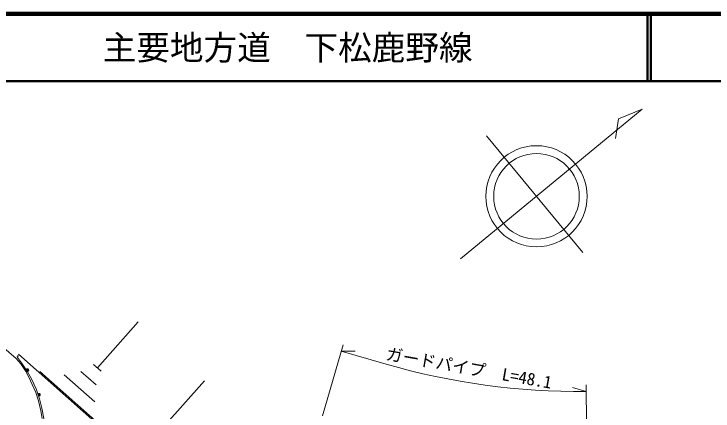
# Model space of a CAD drawing. Units: millimetres at full size, sheet at 1:1000; details may follow other scales. Extents: x 40000 to 680000, y 20000 to 380000.
# Drawn here: x 203549 to 307482, y 320962 to 380000 of the extents above; entities that cross this region are included whole.
import ezdxf
from ezdxf.enums import TextEntityAlignment as Align

# ---------------------------------------------------------------- set-up
doc = ezdxf.new("R2010")
doc.units = ezdxf.units.MM
doc.header["$LTSCALE"] = 1000
for name, color, linetype, lineweight in [('M-BGD', 7, 'Continuous', 13), ('M-BMK-SRVR', 3, 'Continuous', 13), ('M-STR-HTXT', 7, 'Continuous', 13), ('M-STR-STRC', 7, 'Continuous', 13), ('M-TTL', 2, 'Continuous', 140), ('M-TTL-LINE', 7, 'Continuous', 50)]:
    doc.layers.add(name, color=color, linetype=linetype, lineweight=lineweight)
doc.layers.add('M-TTL-TXT', color=7, linetype='Continuous')
doc.styles.add('ＭＳ ゴシック', font='')
doc.styles.get('ＭＳ ゴシック').set_extended_font_data('MS Gothic')

msp = doc.modelspace()

# ---------------------------------------------------------------- linework, layer by layer
at = {"layer": 'M-BGD'}
for p, q in [((215966, 327370), (222020, 334210)), ((203869, 328768), (204578, 327963)), ((239172, 298500), (204244, 329413)), ((204578, 327963), (205353, 326781)), ((216536, 326866), (215396, 327875)), ((205353, 326781), (206028, 325469)), ((216490, 318775), (207370, 326846)), ((215761, 324841), (213481, 326859)), ((206028, 325469), (206786, 323728)), ((215556, 322312), (210996, 326348)), ((225832, 318637), (231885, 325475)), ((206786, 323728), (207186, 322464)), ((207186, 322464), (207550, 320977)), ((207550, 320977), (207738, 319826))]:
    msp.add_line(p, q, dxfattribs=at)
msp.add_lwpolyline([(203869, 328768), (201705, 330655), (199532, 332224), (196873, 333790), (194070, 335004), (190940, 335824), (188301, 335919), (177619, 334714), (142549, 330234), (137479, 329440), (134367, 328802), (126987, 326805), (120114, 324832), (113738, 322674), (111257, 321713), (105572, 319173), (102970, 317798), (96029, 313906), (89089, 309678)], dxfattribs=at)
at = {"layer": 'M-BMK-SRVR'}
msp.add_line((273819, 361887), (288134, 344525), dxfattribs=at)
msp.add_lwpolyline([(269955, 343589), (296960, 365853), (293413, 364426), (292990, 361504)], dxfattribs=at)
for radius in [7526, 6368]:
    msp.add_circle((281237, 352890), radius, dxfattribs=at)
at = {"layer": 'M-STR-HTXT'}
for p, q in [((249443, 320226), (252475, 330800)), ((252199, 329839), (254287, 329864)), ((252199, 329839), (258889, 327920)), ((288613, 323856), (286609, 324441)), ((288650, 318856), (288606, 324856))]:
    msp.add_line(p, q, dxfattribs=at)
msp.add_arc((287831, 428853), 105000, 253.99984, 270.42654, dxfattribs=at)
at = {"layer": 'M-STR-STRC'}
msp.add_lwpolyline([(206318, 307656), (206414, 308072), (206750, 309534), (207076, 310947), (207413, 312409), (207740, 313924), (207971, 315431), (208086, 316925), (208094, 318349), (207979, 319869), (207706, 321392), (207343, 322796), (206829, 324256), (206143, 325764), (205581, 326812), (204676, 328147), (204056, 328933)], dxfattribs=at)
for centre, radius in [((205556, 327049), 112), ((205556, 327049), 100), ((207249, 323403), 100)]:
    msp.add_circle(centre, radius, dxfattribs=at)
for centre, radius, start, end in [((204174, 329026), 150, 38.23871, 218.23871), ((205556, 327049), 188, 267.26244, 161.00224), ((205556, 327049), 150, 255.54196, 172.72272), ((207249, 323403), 188, 252.55416, 146.29396), ((207249, 323403), 150, 240.83368, 158.01444), ((207249, 323403), 112, 199.42407, 199.42405)]:
    msp.add_arc(centre, radius, start, end, dxfattribs=at)
at = {"layer": 'M-TTL'}
msp.add_line((680000, 380000), (40000, 380000), dxfattribs=at)
at = {"layer": 'M-TTL-LINE'}
for p, q in [((297750, 380000), (297750, 370000)), ((298250, 380000), (298250, 370000)), ((40000, 370000), (680000, 370000))]:
    msp.add_line(p, q, dxfattribs=at)

# ---------------------------------------------------------------- texts
at = {"layer": 'M-STR-HTXT', "style": 'ＭＳ ゴシック'}
msp.add_text('ガードパイプ\u3000L=48.1', height=1833, rotation=350.019, dxfattribs=at).set_placement((270945, 325899), align=Align.BOTTOM_CENTER)
at = {"layer": 'M-TTL-TXT', "style": 'ＭＳ ゴシック'}
msp.add_text('主要地方道\u3000下松鹿野線', height=3666, dxfattribs=at).set_placement((216734, 375000), align=Align.MIDDLE_LEFT)

doc.saveas('drawing.dxf')
